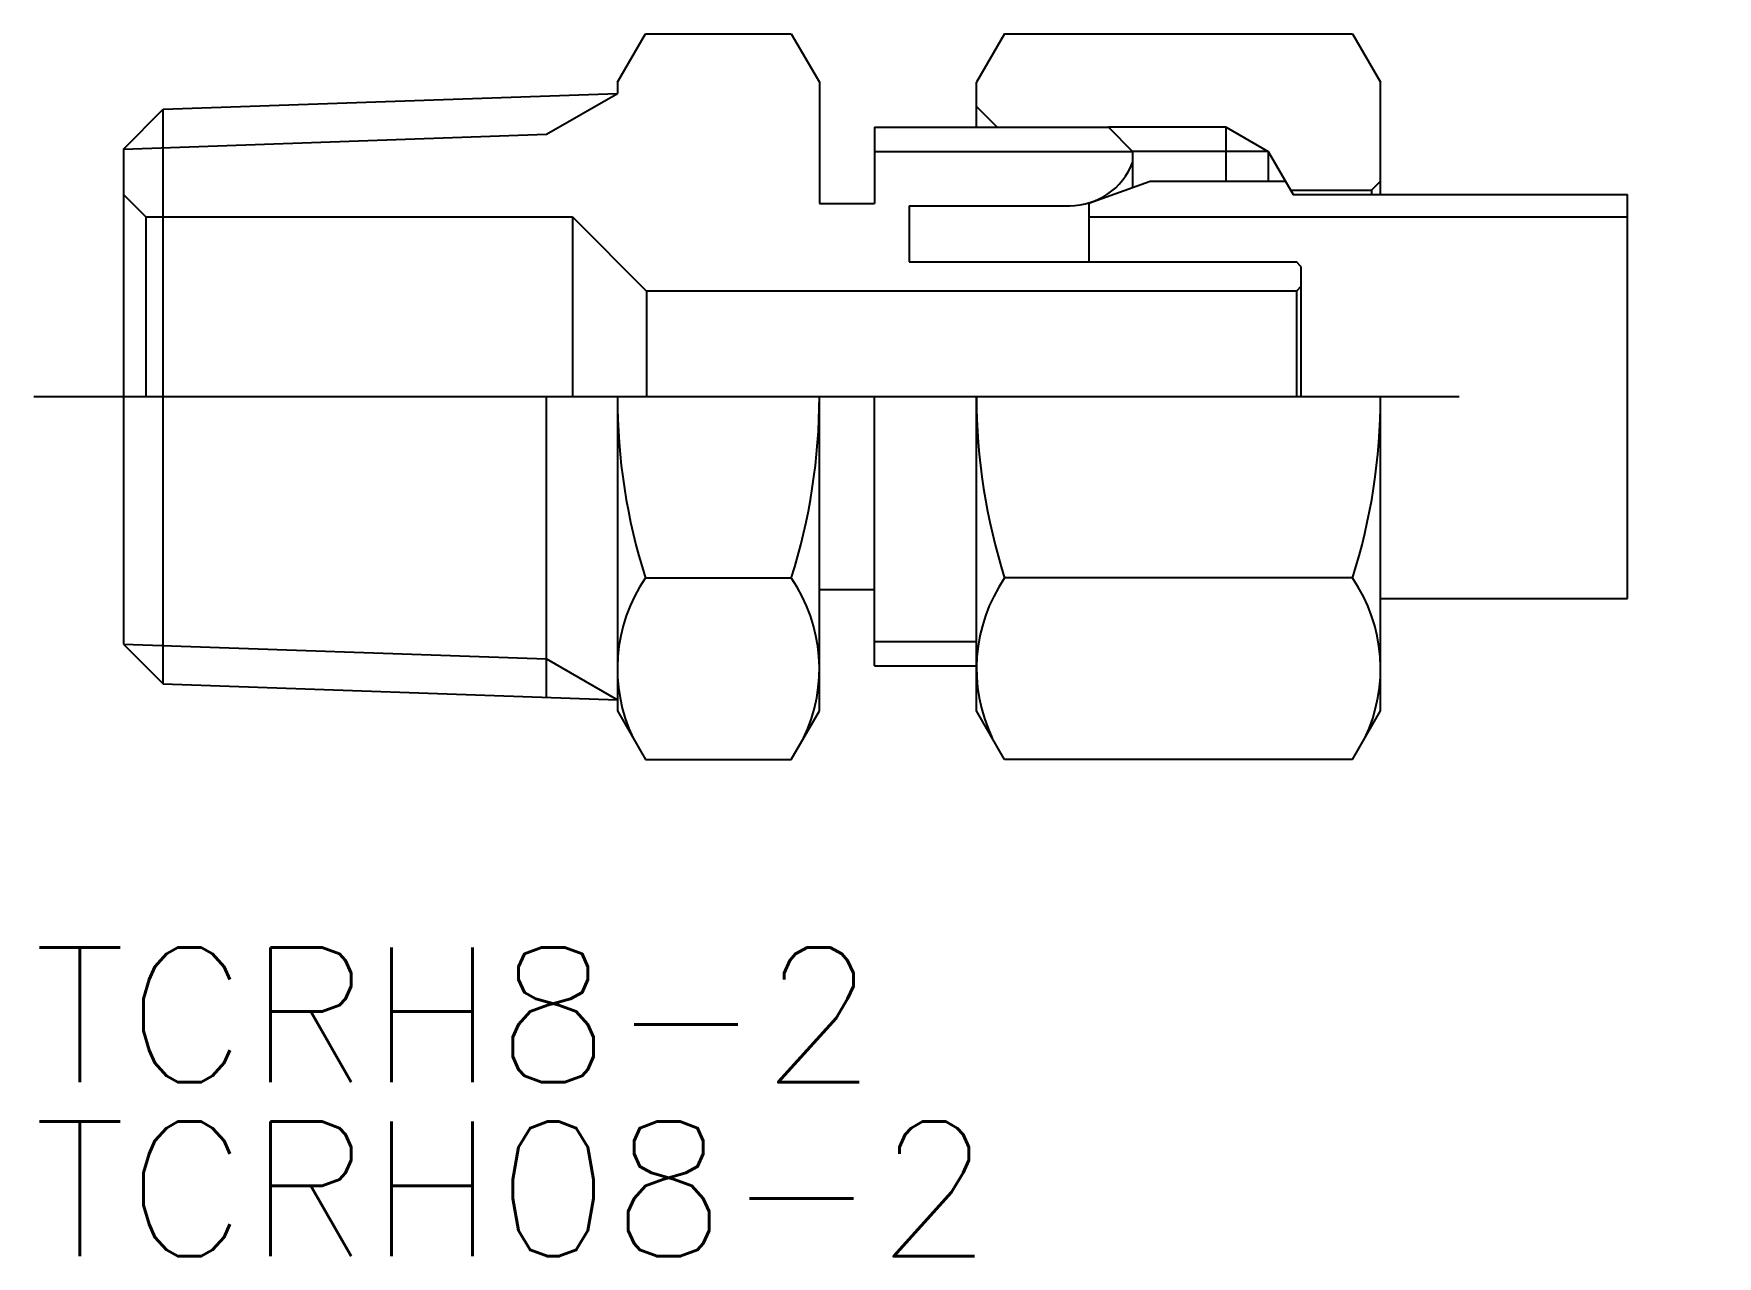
# Model space of a CAD drawing. Extents: x -2 to 35.5, y -19.2 to 8.1.
import ezdxf

# ---------------------------------------------------------------- set-up
doc = ezdxf.new("R2010")
doc.units = 0
doc.linetypes.add('CENTER', pattern=[50.8, 31.75, -6.35, 6.35, -6.35])
doc.layers.get('0').update_dxf_attribs({"linetype": 'CONTINUOUS'})
doc.layers.add('CENTER', color=1, linetype='CENTER')
doc.styles.get("Standard").update_dxf_attribs({"font": 'txt.shx', "height": 3, "bigfont": 'bigfont.shx'})

msp = doc.modelspace()

# ---------------------------------------------------------------- linework, layer by layer
at = {"color": 7, "linetype": 'CONTINUOUS'}
for p, q in [((11, 7), (11.625, 8.083)), ((11.625, 8.083), (14.875, 8.083)), ((14.875, 8.083), (15.5, 7)), ((19.625, 8.083), (19, 7)), ((19.625, 8.083), (27.375, 8.083)), ((27.375, 8.083), (28, 7)), ((0.887, 6.4), (11, 6.753)), ((11, 7), (11, 6.753)), ((15.5, 7), (15.5, 4.3)), ((19, 6), (19, 7)), ((28, 4.5), (28, 7)), ((0, 5.513), (0.887, 6.4)), ((0.887, -6.4), (0.887, 6.4)), ((19, 6.459), (19.458, 6)), ((16.727, 6), (21.936, 6)), ((16.727, 6), (16.727, 4.3)), ((21.936, 6), (22.477, 5.458)), ((24.558, 4.8), (24.558, 6)), ((0, 5.513), (0, -5.513)), ((25.496, 5.458), (22.477, 5.458)), ((22.477, 5.458), (22.477, 4.659)), ((25.496, 5.458), (26.05, 4.5)), ((25.496, 5.458), (25.496, 4.8)), ((0.5, 4), (0, 4.5)), ((21.5, 4.304), (22.864, 4.8)), ((22.864, 4.8), (25.876, 4.8)), ((25.996, 4.594), (27.8, 4.594)), ((26.05, 4.5), (33.5, 4.5)), ((28, 4.794), (27.8, 4.594)), ((27.8, 4.594), (27.8, 4.5)), ((33.5, -4.5), (33.5, 4.5)), ((15.5, 4.3), (16.727, 4.3)), ((17.5, 4.25), (21.077, 4.25)), ((17.5, 4.25), (17.5, 3)), ((21.5, 4.304), (21.5, 3)), ((0.5, 4), (10, 4)), ((0.5, 4), (0.5, 0)), ((10, 4), (10, 0)), ((10, 4), (11.65, 2.35)), ((21.5, 4), (33.5, 4)), ((17.5, 3), (26.127, 3)), ((26.227, 2.9), (26.127, 3)), ((26.227, 2.9), (26.227, 0)), ((11.65, 2.35), (11.65, 0)), ((26.127, 2.35), (11.65, 2.35)), ((26.227, 2.45), (26.127, 2.35)), ((26.127, 2.35), (26.127, 0)), ((11, 0), (11, -7)), ((15.5, -7), (15.5, 0)), ((9.422, -6.698), (9.422, 0)), ((16.727, -6), (16.727, 0)), ((19, -7), (19, 0)), ((28, -7), (28, 0)), ((11.625, -4.041), (14.875, -4.041)), ((27.375, -4.041), (19.625, -4.041)), ((15.5, -4.3), (16.727, -4.3)), ((28, -4.5), (33.5, -4.5)), ((0, -5.513), (0.887, -6.4)), ((16.727, -6), (19, -6)), ((0.887, -6.4), (11, -6.753)), ((11, -7), (11.625, -8.083)), ((14.875, -8.083), (15.5, -7)), ((19.625, -8.083), (19, -7)), ((27.375, -8.083), (28, -7)), ((11.625, -8.083), (14.875, -8.083)), ((27.375, -8.083), (19.625, -8.083))]:
    msp.add_line(p, q, dxfattribs=at)
at = {"color": 3, "linetype": 'CONTINUOUS'}
for p, q in [((9.422, 5.842), (11, 6.753)), ((24.558, 6), (21.936, 6)), ((24.558, 6), (25.496, 5.458)), ((0, 5.513), (9.422, 5.842)), ((16.727, 5.458), (22.477, 5.458)), ((0, -5.513), (9.422, -5.842)), ((16.727, -5.458), (19, -5.458)), ((9.422, -5.842), (11, -6.753))]:
    msp.add_line(p, q, dxfattribs=at)
at = {"color": 7, "linetype": 'CONTINUOUS'}
for centre, radius, start, end in [((21.077, 5.75), 1.5, 270, 338.9605), ((24.375, 0), 13.375, 180, 197.588), ((32.375, 0), 13.375, 180, 197.588), ((14.625, 0), 13.375, 342.412, 0), ((2.125, 0), 13.375, 342.412, 0), ((14.578, -6.062), 3.578, 145.6157, 205.6158), ((11.922, -6.062), 3.578, 334.3842, 34.3843), ((22.578, -6.062), 3.578, 145.6158, 205.6158), ((24.422, -6.062), 3.578, 334.3842, 34.3842)]:
    msp.add_arc(centre, radius, start, end, dxfattribs=at)
at = {"layer": 'CENTER', "color": 1, "linetype": 'CENTER'}
msp.add_line((-2, 0), (35.5, 0), dxfattribs=at)

# ---------------------------------------------------------------- texts
at = {"color": 7, "linetype": 'CONTINUOUS'}
for s, p in [('TCRH8-2', (-2, -15.272)), ('TCRH08-2', (-2, -19.15))]:
    msp.add_text(s, height=3, dxfattribs=at).set_placement(p)

doc.saveas('drawing.dxf')
